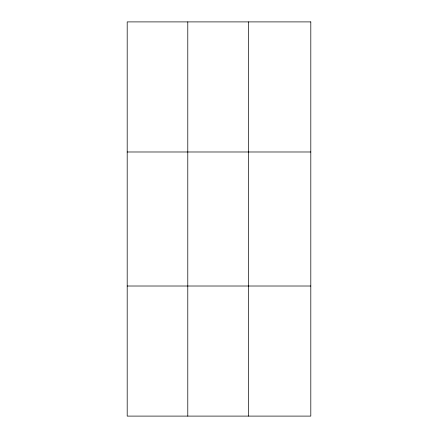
<?xml version="1.0" encoding="UTF-8"?>
<svg xmlns="http://www.w3.org/2000/svg" width="438" height="438" viewBox="0 0 438 438"><rect width="100%" height="100%" fill="white"/><g stroke="black" fill="none" stroke-linecap="round" stroke-linejoin="round"><path stroke-width="0.66" d="M187.787 416.1L187.787 21.9M248.379 416.1L248.379 21.9M127.195 151.986L310.805 151.986M127.195 286.014L310.805 286.014M310.805 21.9L310.805 416.1L127.195 416.1L127.195 21.9L310.805 21.9"/></g></svg>
